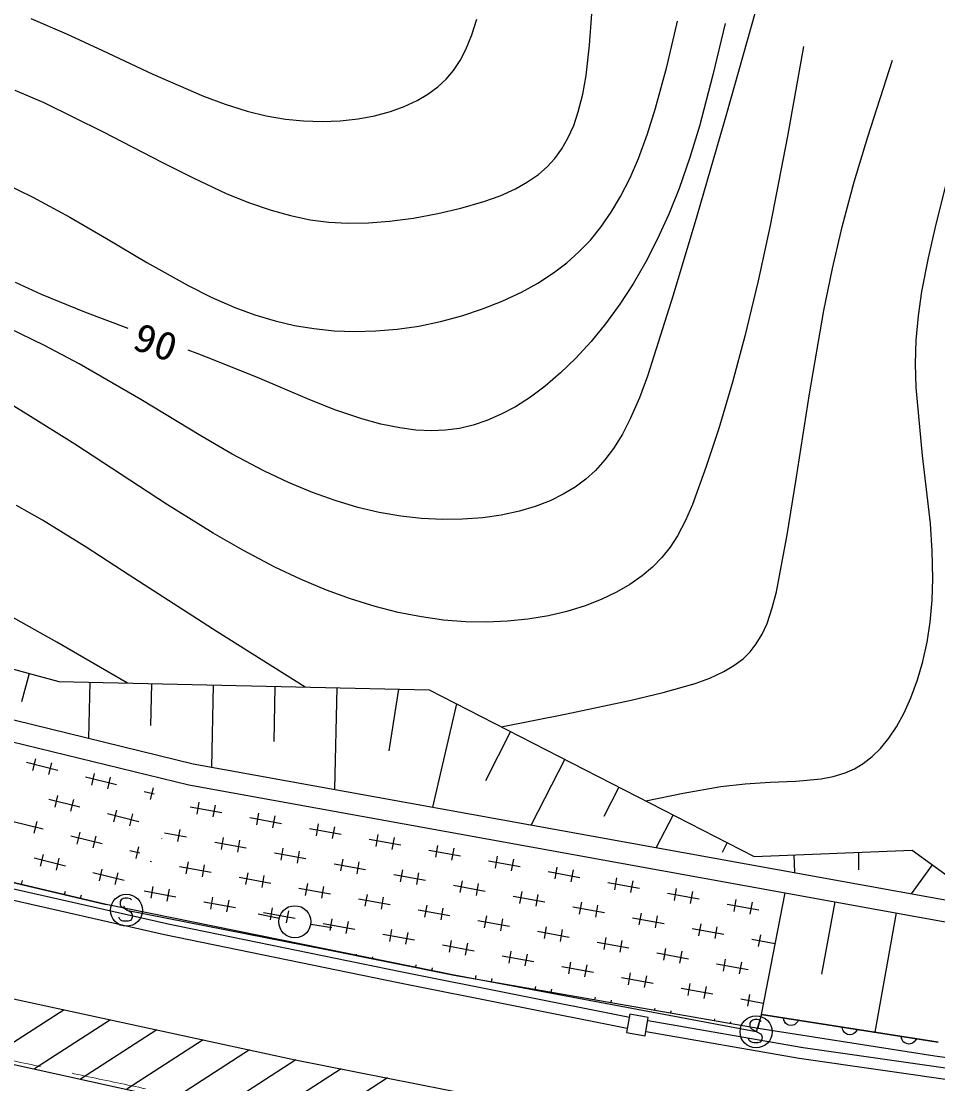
# Model space of a CAD drawing. Units: millimetres, scale not verified. Extents: x 40000 to 680000, y 20000 to 380000.
# Drawn here: x 202840 to 245586, y 270256 to 319786 of the extents above; entities that cross this region are included whole.
import ezdxf
from ezdxf.enums import TextEntityAlignment as Align

# ---------------------------------------------------------------- set-up
doc = ezdxf.new("R2010")
doc.units = ezdxf.units.MM
doc.header["$LTSCALE"] = 1000
doc.linetypes.add('CHAIN', pattern=[18.5, 12, -1.5, 3.5, -1.5])
doc.layers.add('M-BGD', color=7, linetype='Continuous', lineweight=25)
doc.layers.add('M-BMK', color=2, linetype='CHAIN', lineweight=13)
doc.styles.add('ＭＳ ゴシック', font='')
doc.styles.get('ＭＳ ゴシック').set_extended_font_data('MS Gothic')

# ---------------------------------------------------------------- blocks, each defined once
blk = doc.blocks.new('BUHIN54')
at = {"color": 7, "linetype": 'Continuous', "lineweight": 25}
blk.add_circle((0, 0), 746, dxfattribs=at)
blk = doc.blocks.new('BUHIN56')
at = {"color": 7, "linetype": 'Continuous', "lineweight": 25}
blk.add_lwpolyline([(530, -85), (561, -33), (570, 29), (562, 109), (529, 220), (476, 306), (399, 369), (306, 392), (222, 371), (169, 352), (106, 301), (81, 239), (-29, -220), (-80, -282), (-162, -338), (-250, -356), (-326, -351), (-406, -320), (-471, -218), (-520, -53), (-531, 22), (-519, 100), (-482, 174), (-414, 248)], dxfattribs=at)
blk.add_circle((0, 0), 746, dxfattribs=at)
blk = doc.blocks.new('BUHIN22')
at = {"color": 7, "linetype": 'Continuous', "lineweight": 25}
blk.add_lwpolyline([(47, -347), (-37, -330), (-110, -297), (-195, -242), (-247, -171), (-282, -93), (-297, 15), (-284, 100), (-252, 181), (-185, 259), (-123, 310), (-47, 347)], dxfattribs=at)

msp = doc.modelspace()

# ---------------------------------------------------------------- linework, layer by layer
at = {"layer": 'M-BGD'}
for p, q in [((182301, 295091), (204600, 289004)), ((182505, 292092), (210861, 285173)), ((182347, 291101), (210654, 284194)), ((182347, 291101), (210654, 284194)), ((203206, 289384), (202846, 288066)), ((204600, 289004), (221872, 288613)), ((206039, 288971), (205980, 286364)), ((208918, 288906), (208874, 286962)), ((211796, 288841), (211710, 285019)), ((214675, 288776), (214617, 286211)), ((217554, 288711), (217447, 283981)), ((220432, 288646), (219984, 285779)), ((221872, 288613), (237028, 280852)), ((223135, 287966), (222019, 283154)), ((225661, 286673), (224486, 284379)), ((203382, 284857), (203517, 285403)), ((228187, 285379), (226621, 282321)), ((204543, 284864), (203086, 285224)), ((204245, 285223), (204110, 284677)), ((210861, 285173), (248134, 278428)), ((207288, 284185), (205832, 284545)), ((206128, 284178), (206263, 284724)), ((206991, 284544), (206856, 283998)), ((209046, 283751), (208578, 283866)), ((208874, 283500), (209009, 284046)), ((210654, 284194), (247956, 277444)), ((210654, 284194), (247956, 277444)), ((230713, 284086), (230008, 282710)), ((205576, 283151), (204120, 283511)), ((204416, 283145), (204551, 283691)), ((205279, 283511), (205144, 282965)), ((211041, 282826), (211141, 283380)), ((208322, 282473), (206866, 282833)), ((207162, 282466), (207297, 283012)), ((208025, 282832), (207890, 282286)), ((210722, 283166), (212198, 282899)), ((211879, 283246), (211779, 282692)), ((213825, 282322), (213925, 282876)), ((203864, 282118), (202408, 282478)), ((203567, 282477), (203432, 281931)), ((213505, 282662), (214981, 282395)), ((214663, 282742), (214563, 282189)), ((216608, 281819), (216708, 282372)), ((233239, 282792), (232457, 281265)), ((206798, 278610), (191924, 282126)), ((191924, 282126), (206798, 278610)), ((205449, 281432), (205584, 281979)), ((209521, 281946), (210554, 281759)), ((210236, 282106), (210136, 281553)), ((216288, 282159), (217764, 281892)), ((217446, 282239), (217346, 281685)), ((219391, 281315), (219491, 281869)), ((206610, 281439), (205154, 281799)), ((206312, 281799), (206177, 281253)), ((209398, 281686), (209402, 281708)), ((211862, 281522), (213338, 281255)), ((212181, 281183), (212281, 281736)), ((213019, 281603), (212919, 281049)), ((219071, 281655), (220547, 281388)), ((220229, 281735), (220129, 281182)), ((222174, 280811), (222274, 281365)), ((235765, 281499), (235531, 281042)), ((194888, 281070), (209632, 277724)), ((203737, 280399), (203872, 280945)), ((208375, 281003), (207900, 281121)), ((208195, 280754), (208330, 281300)), ((214645, 281019), (216121, 280752)), ((214964, 280679), (215064, 281232)), ((215803, 281099), (215702, 280545)), ((221855, 281151), (223331, 280884)), ((223012, 281231), (222912, 280678)), ((224957, 280308), (225058, 280861)), ((237028, 280852), (244390, 281147)), ((238868, 280926), (238901, 280099)), ((241892, 281047), (241884, 280220)), ((244390, 281147), (248134, 278428)), ((194773, 280562), (209517, 277217)), ((204898, 280406), (203442, 280765)), ((204600, 280765), (204465, 280219)), ((208858, 280629), (208911, 280619)), ((210218, 280383), (211694, 280116)), ((210538, 280043), (210638, 280596)), ((211376, 280463), (211276, 279909)), ((217428, 280515), (218904, 280248)), ((217748, 280175), (217848, 280729)), ((218586, 280595), (218486, 280042)), ((224638, 280648), (226114, 280381)), ((225796, 280728), (225695, 280174)), ((227741, 279804), (227841, 280358)), ((245326, 280468), (244343, 279114)), ((207644, 279727), (206187, 280087)), ((206483, 279720), (206618, 280266)), ((207346, 280086), (207211, 279540)), ((213001, 279879), (214477, 279612)), ((213321, 279539), (213421, 280093)), ((214159, 279959), (214059, 279406)), ((220211, 280012), (221687, 279744)), ((220531, 279672), (220631, 280225)), ((221369, 280092), (221269, 279538)), ((227421, 280144), (228897, 279877)), ((228579, 280224), (228479, 279671)), ((230524, 279301), (230624, 279854)), ((202888, 279731), (202842, 279545)), ((208894, 278903), (208994, 279457)), ((215785, 279375), (217261, 279108)), ((216104, 279036), (216204, 279589)), ((216942, 279455), (216842, 278902)), ((222994, 279508), (224470, 279241)), ((223314, 279168), (223414, 279722)), ((224152, 279588), (224052, 279035)), ((230204, 279640), (231680, 279373)), ((231362, 279721), (231262, 279167)), ((204865, 279067), (204906, 279233)), ((205634, 279053), (205595, 278894)), ((208575, 279243), (210051, 278976)), ((209732, 279323), (209632, 278769)), ((211677, 278399), (211778, 278953)), ((218568, 278872), (220044, 278605)), ((218887, 278532), (218988, 279085)), ((219726, 278952), (219625, 278398)), ((225778, 279004), (227254, 278737)), ((226097, 278664), (226197, 279218)), ((226935, 279084), (226835, 278531)), ((232988, 279137), (234464, 278870)), ((233307, 278797), (233407, 279350)), ((234145, 279217), (234045, 278663)), ((237363, 273479), (238474, 279160)), ((223024, 275310), (206798, 278610)), ((207624, 278442), (207652, 278554)), ((211358, 278739), (212834, 278472)), ((212516, 278819), (212415, 278266)), ((214461, 277896), (214561, 278449)), ((221351, 278368), (222827, 278101)), ((221671, 278028), (221771, 278582)), ((222509, 278448), (222409, 277895)), ((228561, 278501), (230037, 278234)), ((228880, 278161), (228981, 278714)), ((229719, 278581), (229618, 278027)), ((235771, 278633), (237247, 278366)), ((236090, 278293), (236191, 278847)), ((236929, 278713), (236828, 278160)), ((240783, 278742), (240171, 275359)), ((207746, 278341), (216996, 276534)), ((214867, 277962), (213888, 278167)), ((214141, 278236), (215617, 277968)), ((215299, 278316), (215199, 277762)), ((217244, 277392), (217344, 277946)), ((224454, 277525), (224554, 278078)), ((225292, 277945), (225192, 277391)), ((231344, 277997), (232820, 277730)), ((231664, 277657), (231764, 278211)), ((232502, 278077), (232402, 277524)), ((243652, 278223), (242644, 272653)), ((209622, 277727), (220528, 275490)), ((216342, 277692), (217330, 277537)), ((216924, 277732), (218400, 277465)), ((218082, 277812), (217982, 277259)), ((220027, 276888), (220127, 277442)), ((224134, 277864), (225610, 277597)), ((227237, 277021), (227337, 277575)), ((228075, 277441), (227975, 276887)), ((234127, 277493), (235603, 277226)), ((234447, 277154), (234547, 277707)), ((235285, 277573), (235185, 277020)), ((209517, 277217), (220423, 274981)), ((219708, 277228), (221184, 276961)), ((220865, 277308), (220765, 276755)), ((222810, 276385), (222911, 276938)), ((226917, 277361), (228393, 277094)), ((230020, 276517), (230120, 277071)), ((230858, 276937), (230758, 276384)), ((236911, 276990), (238001, 276792)), ((237230, 276650), (237330, 277203)), ((216439, 276672), (216435, 276650)), ((216996, 276534), (223024, 275310)), ((222491, 276725), (223967, 276458)), ((223649, 276805), (223548, 276251)), ((225594, 275881), (225694, 276435)), ((229701, 276857), (231177, 276590)), ((232803, 276014), (232904, 276567)), ((233642, 276434), (233542, 275880)), ((218472, 276236), (218484, 276302)), ((219222, 276169), (219207, 276086)), ((225274, 276221), (226750, 275954)), ((226432, 276301), (226332, 275748)), ((228377, 275378), (228477, 275931)), ((232484, 276354), (233960, 276086)), ((235587, 275510), (235687, 276064)), ((236425, 275930), (236325, 275377)), ((220525, 275490), (231209, 273353)), ((221244, 275672), (221267, 275799)), ((222005, 275665), (221979, 275522)), ((228057, 275717), (229533, 275450)), ((229215, 275798), (229115, 275244)), ((231160, 274874), (231260, 275427)), ((235267, 275850), (236743, 275583)), ((220423, 274981), (231107, 272843)), ((237112, 272676), (223024, 275310)), ((223024, 275310), (237213, 272840)), ((224022, 275136), (224050, 275295)), ((224788, 275161), (224761, 275008)), ((230840, 275214), (232316, 274947)), ((231998, 275294), (231898, 274740)), ((233943, 274370), (234043, 274924)), ((226808, 274651), (226834, 274791)), ((227572, 274658), (227547, 274523)), ((233624, 274710), (235100, 274443)), ((234781, 274790), (234681, 274237)), ((236727, 273867), (236827, 274420)), ((201750, 274367), (215619, 271375)), ((229595, 274166), (229617, 274288)), ((230355, 274154), (230334, 274038)), ((236407, 274207), (237448, 274018)), ((204845, 273699), (201313, 271425)), ((231223, 273493), (231072, 272646)), ((232084, 273339), (231223, 273493)), ((232381, 273681), (232400, 273784)), ((233138, 273650), (233120, 273553)), ((237363, 273479), (237112, 272676)), ((237213, 272840), (237363, 273479)), ((245597, 272191), (237363, 273479)), ((237363, 273479), (245597, 272191)), ((207006, 273233), (203461, 270951)), ((231932, 272492), (232084, 273339)), ((232078, 273202), (239217, 271957)), ((235168, 273196), (235183, 273280)), ((235921, 273147), (235907, 273068)), ((209167, 272767), (205609, 270476)), ((231072, 272646), (231932, 272492)), ((231988, 272690), (239128, 271445)), ((237213, 272840), (245448, 271551)), ((211328, 272301), (207758, 270002)), ((239201, 271959), (247151, 270826)), ((200100, 271679), (214109, 268599)), ((213489, 271835), (209906, 269528)), ((239128, 271445), (247077, 270311)), ((245448, 271551), (253428, 270537)), ((215649, 271368), (212054, 269053)), ((217762, 270952), (214109, 268599)), ((215619, 271375), (227625, 269003)), ((219921, 270525), (216267, 268173))]:
    msp.add_line(p, q, dxfattribs=at)
for points in [[(237059, 320149), (235734, 315463), (234356, 310700), (233253, 307022), (232056, 303243), (231676, 302224), (231247, 301245), (230879, 300540), (230461, 299869), (230065, 299339), (229620, 298845), (229172, 298437), (228682, 298072), (228119, 297733), (227509, 297437), (226810, 297167), (226072, 296948), (225230, 296765), (224375, 296642), (223424, 296568), (222480, 296554), (221513, 296603), (220548, 296711), (219534, 296888), (218535, 297124), (217474, 297439), (216423, 297814), (215300, 298281), (214188, 298809), (212680, 299611), (211217, 300457), (208414, 302156), (205549, 303822), (203926, 304673), (202269, 305473)], [(202537, 316580), (203898, 315993), (206664, 314634), (209394, 313225), (210889, 312465), (212399, 311763), (213432, 311344), (214492, 310979), (215399, 310728), (216323, 310534), (217182, 310427), (218061, 310378), (219030, 310389), (220011, 310461), (221134, 310609), (222270, 310819), (223342, 311068), (224410, 311377), (225173, 311655), (225894, 311980), (226453, 312294), (226965, 312649), (227369, 312999), (227731, 313393), (228056, 313839), (228338, 314332), (228605, 314930), (228821, 315567), (229027, 316388), (229181, 317251), (229344, 318669), (229450, 320131)], [(201984, 312275), (203387, 311580), (205101, 310654), (206811, 309661), (208704, 308535), (210625, 307462), (211698, 306928), (212795, 306450), (213730, 306105), (214688, 305815), (215580, 305607), (216488, 305456), (217438, 305360), (218398, 305324), (219383, 305347), (220380, 305431), (221384, 305577), (222390, 305784), (223383, 306050), (224359, 306374), (225274, 306738), (226170, 307159), (226931, 307579), (227660, 308051), (228279, 308520), (228853, 309030), (229385, 309587), (229878, 310191), (230357, 310879), (230796, 311614), (231238, 312483), (231633, 313392), (232056, 314540), (232429, 315728), (232944, 317661), (233411, 319647), (233444, 319794)], [(203290, 319909), (204954, 319202), (206626, 318427), (208980, 317324), (211334, 316289), (212344, 315914), (213376, 315596), (214259, 315383), (215166, 315227), (216006, 315142), (216880, 315115), (217721, 315148), (218559, 315241), (219319, 315382), (220063, 315582), (220696, 315811), (221302, 316093), (221804, 316390), (222272, 316735), (222657, 317092), (222996, 317489), (223308, 317956), (223578, 318470), (223858, 319159), (224088, 319888)], [(235674, 319688), (235100, 317285), (234468, 314898), (234024, 313440), (233519, 311988), (233044, 310797), (232507, 309612), (231973, 308571), (231373, 307538), (230762, 306601), (230085, 305674), (229414, 304853), (228692, 304064), (227998, 303392), (227273, 302773), (226595, 302268), (225887, 301817), (225230, 301466), (224551, 301172), (223922, 300962), (223275, 300809), (222630, 300722), (221977, 300695), (221241, 300730), (220500, 300825), (219617, 301006), (218729, 301251), (217517, 301663), (216305, 302139), (213862, 303180), (211478, 304130), (211052, 304291), (210627, 304450)], [(239326, 318606), (238575, 314431), (237763, 310260), (237205, 307687), (236585, 305109), (236008, 302955), (235370, 300807), (234790, 299031), (234145, 297257), (233819, 296506), (233443, 295792), (233106, 295270), (232721, 294787), (232281, 294337), (231796, 293928), (231220, 293525), (230604, 293169), (229889, 292828), (229141, 292539), (228291, 292278), (227427, 292075), (226475, 291915), (225523, 291815), (224544, 291773), (223559, 291792), (222528, 291873), (221505, 292015), (220422, 292227), (219341, 292500), (218197, 292855), (217071, 293266), (215864, 293774), (214673, 294341), (213206, 295112), (211790, 295924), (209622, 297269), (207497, 298658), (205346, 300066), (203145, 301434), (201744, 302289)], [(225219, 286899), (228204, 287477), (231280, 288136), (232775, 288494), (234278, 288917), (234961, 289167), (235611, 289469), (236082, 289749), (236508, 290071), (236838, 290393), (237123, 290756), (237397, 291215), (237624, 291715), (237868, 292434), (238059, 293192), (238557, 295842), (238985, 298437), (239605, 302411), (240272, 306301), (240669, 308257), (241126, 310208), (241694, 312303), (242324, 314398), (242895, 316188), (243480, 317977)], [(231966, 283443), (233706, 283803), (235472, 284107), (236606, 284243), (237766, 284322), (238972, 284368), (240146, 284473), (240715, 284581), (241266, 284746), (241699, 284936), (242112, 285184), (242527, 285509), (242910, 285886), (243304, 286366), (243660, 286897), (244022, 287554), (244336, 288250), (244641, 289086), (244887, 289934), (245090, 290847), (245233, 291766), (245326, 292793), (245359, 293815), (245329, 295094), (245240, 296366), (244881, 299549), (244584, 302717), (244555, 303818), (244586, 304917), (244688, 306055), (244850, 307193), (245151, 308760), (245514, 310327), (246166, 312925)], [(207821, 305461), (205800, 306225), (203790, 307049), (202573, 307609)], [(216089, 288744), (211974, 291323), (207874, 293964), (205869, 295273), (203838, 296527), (202612, 297218)], [(207790, 288932), (204495, 290843), (201153, 292711)]]:
    msp.add_lwpolyline(points, dxfattribs=at)
at = {"layer": 'M-BMK'}
msp.add_arc((391100, 1151283), 899949, 256.04224, 261.60815, dxfattribs=at)

# ---------------------------------------------------------------- block references
at = {"layer": 'M-BGD', "rotation": 73.43674}
for name, p in [('BUHIN56', (207746, 278341)), ('BUHIN54', (215601, 277808)), ('BUHIN56', (237112, 272676)), ('BUHIN22', (238735, 273265)), ('BUHIN22', (241480, 272835)), ('BUHIN22', (244225, 272405))]:
    msp.add_blockref(name, p, dxfattribs=at)

# ---------------------------------------------------------------- texts
at = {"layer": 'M-BGD', "style": 'ＭＳ ゴシック', "width": 1.1}
msp.add_text('90', height=1320, rotation=341.1, dxfattribs=at).set_placement((207834, 304149), align=Align.BOTTOM_LEFT)

doc.saveas('drawing.dxf')
